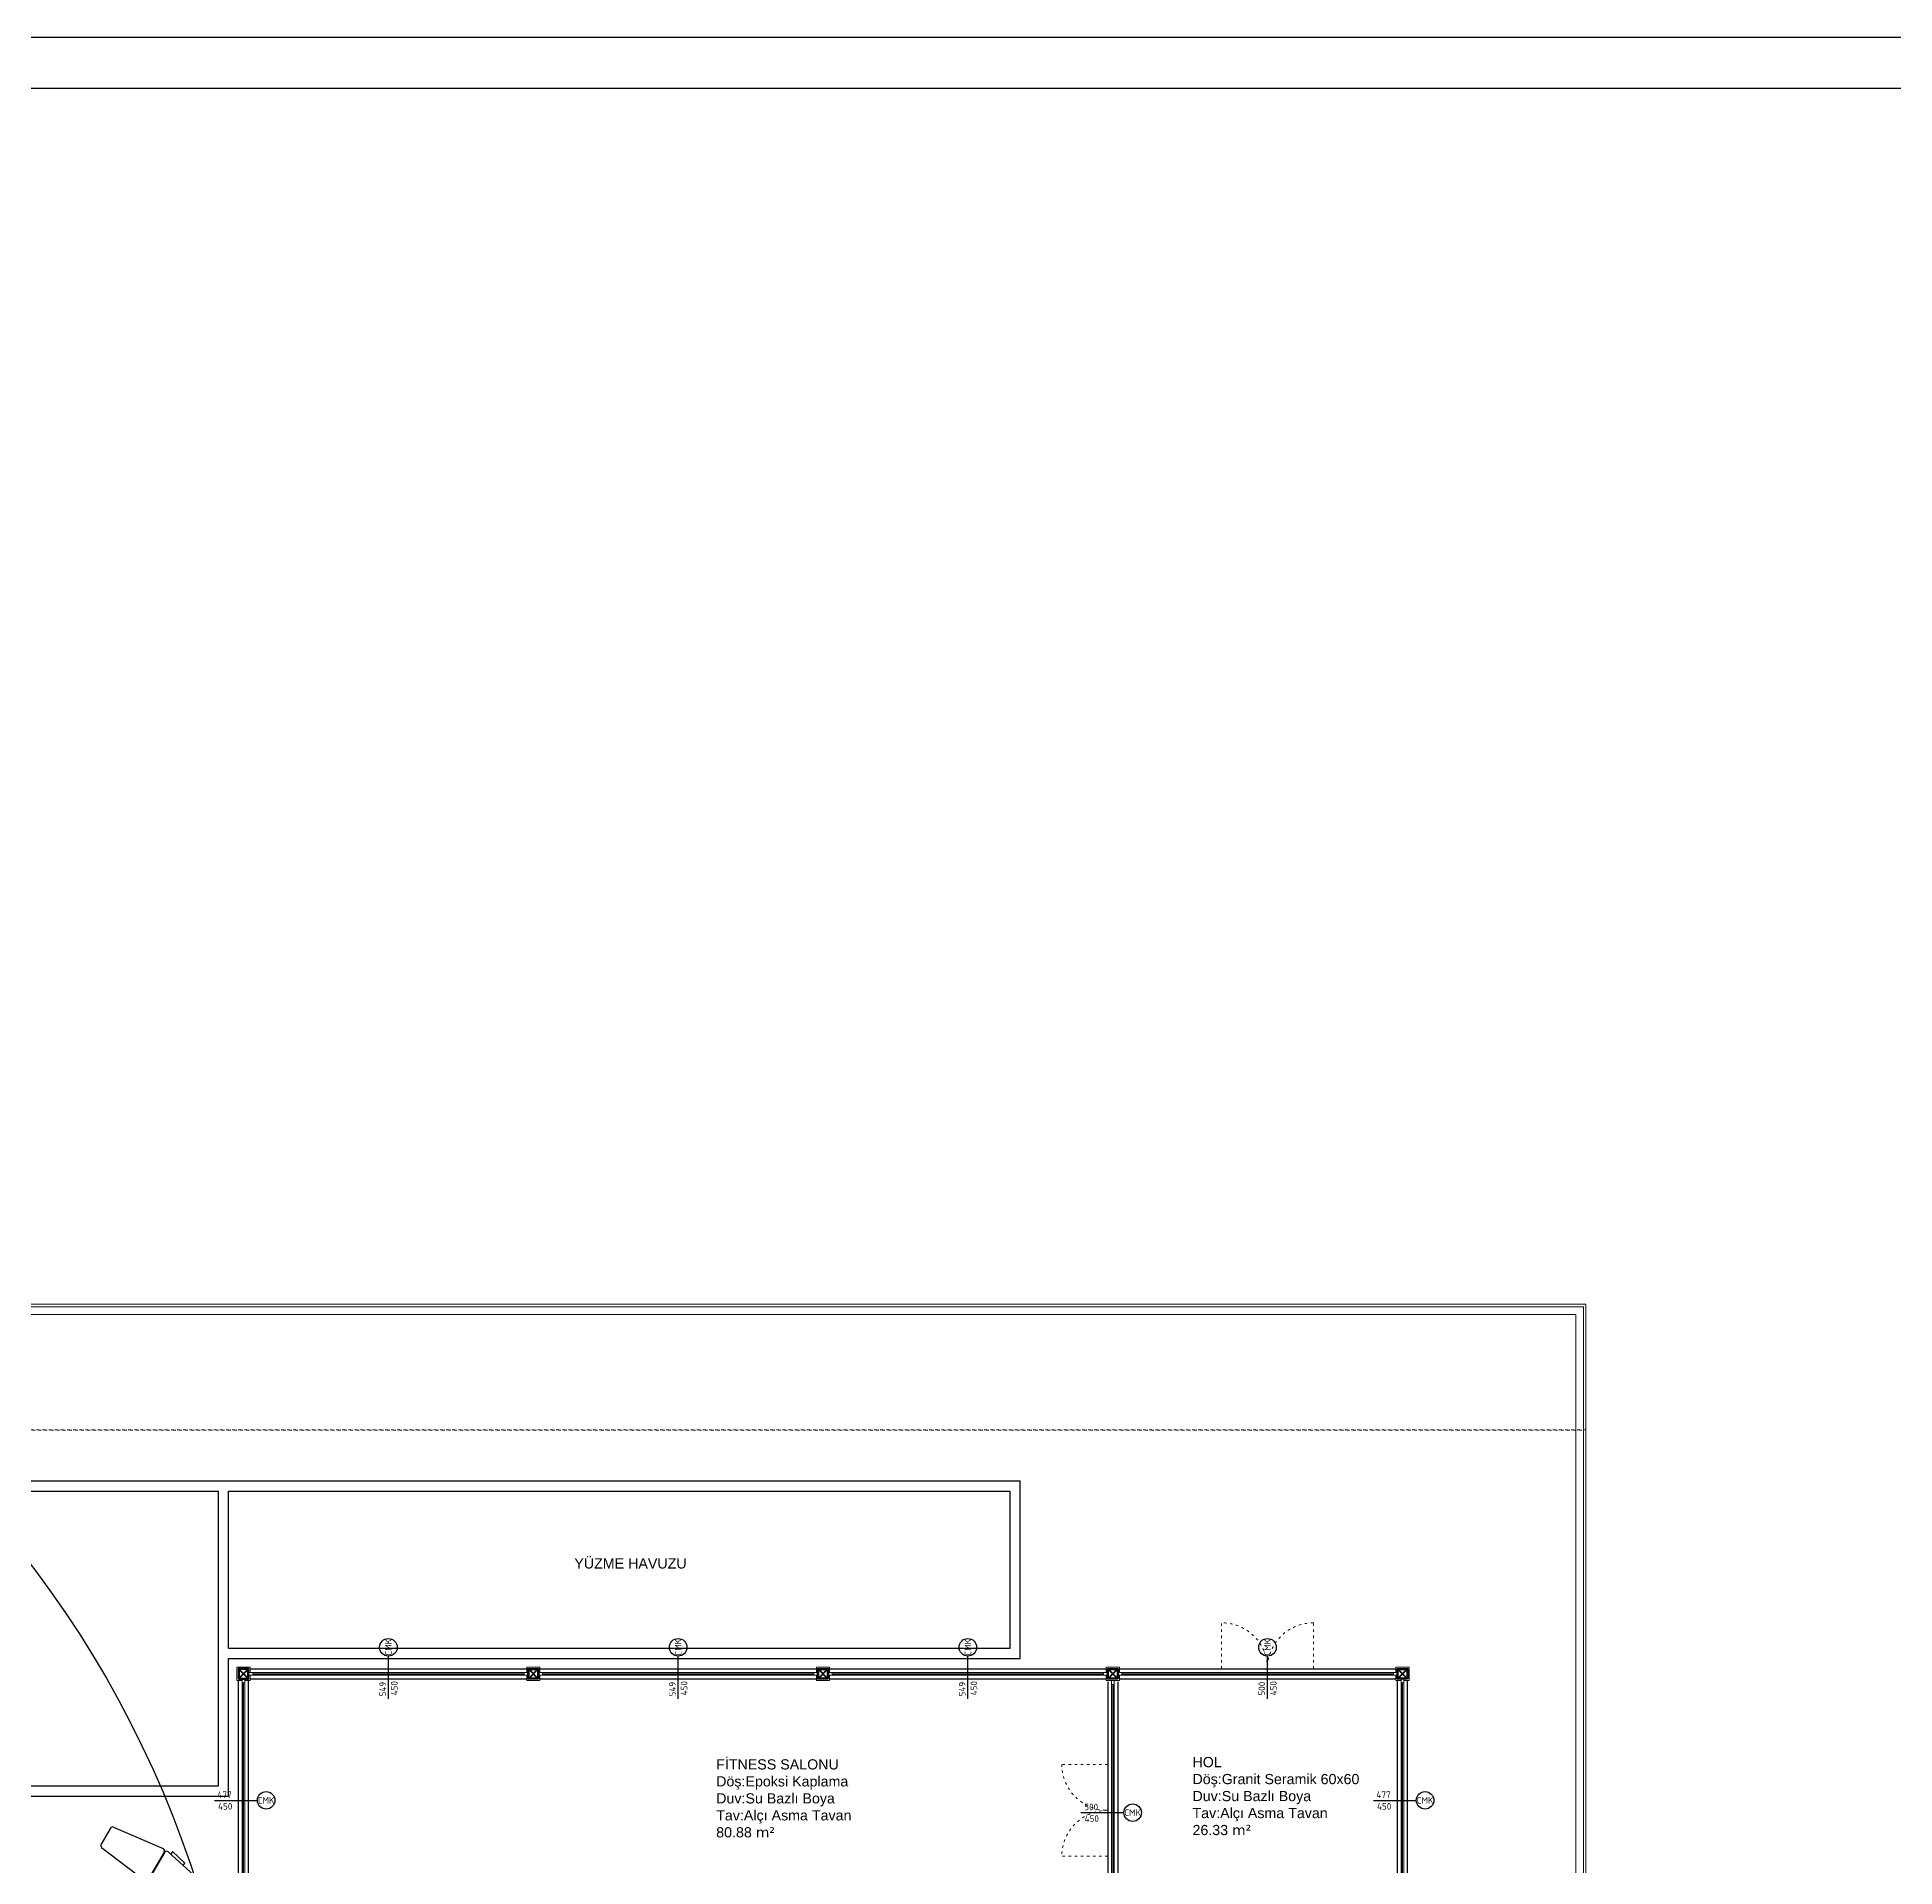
# Model space of a CAD drawing. Header units: millimetres. Extents: x 1443065 to 1517367, y 3763150 to 3779068.
# Drawn here: x 1499114 to 1502760, y 3769558 to 3773150 of the extents above; entities that cross this region are included whole.
import ezdxf
from ezdxf.enums import TextEntityAlignment as Align

# ---------------------------------------------------------------- set-up
doc = ezdxf.new("R2010")
doc.units = ezdxf.units.MM
doc.linetypes.add('ACAD_ISO03W100', pattern=[30, 12, -18])
for name, color, linetype in [('m-DOG_gor', 8, 'Continuous'), ('m-TAR_', 8, 'Continuous'), ('m-TFR_vitrifiye', 1, 'Continuous'), ('m-YAZ_pafta', 7, 'Continuous'), ('m-YAZ_poz', 7, 'Continuous')]:
    doc.layers.add(name, color=color, linetype=linetype)
for name, color, linetype, lineweight in [('MAHAL', 52, 'Continuous', 13), ('MERDIVEN', 4, 'Continuous', 20), ('SIVA', 3, 'Continuous', 9), ('TASIYICI', 170, 'Continuous', 50)]:
    doc.layers.add(name, color=color, linetype=linetype, lineweight=lineweight)
doc.styles.add('mono', font='isocpeur.ttf')
doc.styles.get("Standard").update_dxf_attribs({"font": 'arial.ttf'})

# ---------------------------------------------------------------- blocks, each defined once
blk = doc.blocks.new('m-penpoz')
blk.add_line((0, -1.625), (0, 0))
blk.add_circle((0, 0.332), 0.332)
blk.add_attdef('POZNO', text='', height=0.18).set_placement((0, 0.332), align=Align.MIDDLE)
blk.add_attdef('HEIGHT', text='', height=0.18, rotation=90).set_placement((0.069, -1.625), align=Align.TOP_LEFT)
blk.add_attdef('WIDTH', text='', height=0.18, rotation=90).set_placement((0, -1.625), align=Align.BOTTOM_LEFT)
blk = doc.blocks.new('Masaj Koltuığu')
at = {"layer": 'm-TFR_vitrifiye'}
for p, q in [((-22.5, 188), (-22.5, 206.2)), ((-17.7, 211), (17.7, 211)), ((17.7, 183.3), (-17.7, 183.3)), ((22.5, 206.2), (22.5, 188)), ((-33.1, 160.5), (-40.5, 128.2)), ((-27.2, 160.5), (-33.1, 160.5)), ((27.2, 160.5), (33.1, 160.5)), ((33.1, 160.5), (40.5, 128.2)), ((-40.5, 128.2), (-34.1, 128.2)), ((-23, 4.1), (-36, 109.4)), ((-31.3, 114.9), (31.3, 114.9)), ((-30.8, 115.8), (30.8, 115.8)), ((23, 4.1), (36, 109.4)), ((40.5, 128.2), (34.1, 128.2)), ((-18.3, 0), (18.3, 0))]:
    blk.add_line(p, q, dxfattribs=at)
at = {"layer": 'm-TFR_vitrifiye', "elevation": 0}
blk.add_lwpolyline([(-35.5, 121.6), (-23.3, 178.5, -0.353653), (-18.6, 182.3), (18.6, 182.3, -0.353653), (23.3, 178.5), (35.5, 121.6)], format="xyb", dxfattribs=at)
at = {"layer": 'm-TFR_vitrifiye'}
for centre, start, end in [((-17.7, 206.2), 90, 180), ((-17.7, 188), 180, 270), ((17.7, 206.2), 360, 90), ((17.7, 188), 270, 360), ((-31.3, 110.1), 90, 187.7266), ((-30.8, 120.6), 167.9052, 270), ((30.8, 120.6), 270, 12.0948), ((31.3, 110.1), 352.2734, 90), ((-18.3, 4.8), 187.7266, 270), ((18.3, 4.8), 270, 352.2734)]:
    blk.add_arc(centre, 4.78, start, end, dxfattribs=at)

msp = doc.modelspace()

# ---------------------------------------------------------------- linework, layer by layer
at = {"layer": 'm-DOG_gor', "linetype": 'Continuous'}
for p, q in [((1499508.8, 3769450.1), (1499508.8, 3769924.1)), ((1499518.8, 3769455.1), (1499518.8, 3769919.1)), ((1499528.8, 3769450.1), (1499528.8, 3769924.1)), ((1499531.8, 3769947.1), (1500074.5, 3769947.1)), ((1499531.8, 3769927.1), (1500074.5, 3769927.1)), ((1499536.8, 3769937.1), (1500069.5, 3769937.1)), ((1500100.5, 3769947.1), (1500643.1, 3769947.1)), ((1500100.5, 3769927.1), (1500643.1, 3769927.1)), ((1500105.5, 3769937.1), (1500638.1, 3769937.1)), ((1500669.1, 3769947.1), (1501211.8, 3769947.1)), ((1500669.1, 3769947.1), (1501211.8, 3769947.1)), ((1500669.1, 3769927.1), (1501211.8, 3769927.1)), ((1500669.1, 3769927.1), (1501211.8, 3769927.1)), ((1500674.1, 3769937.1), (1501206.8, 3769937.1)), ((1500674.1, 3769937.1), (1501206.8, 3769937.1)), ((1501214.8, 3769921.1), (1501214.8, 3769450.1)), ((1501224.8, 3769916.1), (1501224.8, 3769455.1)), ((1501234.8, 3769921.1), (1501234.8, 3769450.1)), ((1501237.8, 3769947.1), (1501780.4, 3769947.1)), ((1501237.8, 3769947.1), (1501780.4, 3769947.1)), ((1501237.8, 3769927.1), (1501780.4, 3769927.1)), ((1501237.8, 3769927.1), (1501780.4, 3769927.1)), ((1501242.8, 3769937.1), (1501775.4, 3769937.1)), ((1501242.8, 3769937.1), (1501775.4, 3769937.1)), ((1501783.4, 3769450.1), (1501783.4, 3769924.1)), ((1501783.4, 3769450.1), (1501783.4, 3769924.1)), ((1501793.4, 3769455.1), (1501793.4, 3769919.1)), ((1501793.4, 3769455.1), (1501793.4, 3769919.1)), ((1501803.4, 3769450.1), (1501803.4, 3769924.1)), ((1501803.4, 3769450.1), (1501803.4, 3769924.1))]:
    msp.add_line(p, q, dxfattribs=at)
at = {"layer": 'm-TAR_'}
msp.add_circle((1497458.9, 3768901), 2064.1, dxfattribs=at)
at = {"layer": 'm-TFR_vitrifiye'}
for p, q in [((1497108.8, 3770315.5), (1501043.3, 3770315.5)), ((1501043.3, 3769967.1), (1501043.3, 3770315.5)), ((1497128.8, 3770295.5), (1499469.4, 3770295.5)), ((1499469.4, 3769717.1), (1499469.4, 3770295.5)), ((1499489.4, 3770295.5), (1501023.3, 3770295.5)), ((1499489.4, 3769987.1), (1499489.4, 3770295.5)), ((1501023.3, 3769987.1), (1501023.3, 3770295.5)), ((1499489.4, 3769987.1), (1501023.3, 3769987.1)), ((1499489.4, 3769697.1), (1499489.4, 3769967.1)), ((1499489.4, 3769967.1), (1501043.3, 3769967.1)), ((1497108.8, 3769697.1), (1499489.4, 3769697.1)), ((1497128.8, 3769717.1), (1499469.4, 3769717.1))]:
    msp.add_line(p, q, dxfattribs=at)
at = {"layer": 'm-YAZ_pafta'}
for points in [[(1495343.9, 3773149.7), (1506355.6, 3773149.7), (1506355.6, 3763149.7), (1495343.9, 3763149.7)], [(1495443.9, 3773049.7), (1506255.6, 3773049.7), (1506255.6, 3763249.7), (1495443.9, 3763249.7)]]:
    msp.add_lwpolyline(points, close=True, dxfattribs=at)
at = {"layer": 'MERDIVEN'}
for p, q in [((1501322.4, 3770662.6), (1496908.8, 3770662.6)), ((1496913.8, 3770657.6), (1502148.3, 3770657.5)), ((1496928.8, 3770642.6), (1502133.3, 3770642.5)), ((1501253.5, 3770662.6), (1502153.3, 3770662.6)), ((1502133.3, 3769450.1), (1502133.3, 3770642.5)), ((1502148.3, 3769450.1), (1502148.3, 3770657.5)), ((1502153.3, 3770415.6), (1502153.3, 3770662.6)), ((1502153.3, 3769450.1), (1502153.3, 3770415.5))]:
    msp.add_line(p, q, dxfattribs=at)
at = {"layer": 'MERDIVEN', "linetype": 'ACAD_ISO03W100', "ltscale": 0.4}
for p, q in [((1496908.8, 3770662.6), (1502153.3, 3770662.5)), ((1496908.8, 3770415.6), (1502153.3, 3770415.5)), ((1502153.3, 3770415.6), (1496908.8, 3770415.6)), ((1501438.4, 3769947.1), (1501438.4, 3770037.1)), ((1501438.4, 3769947.1), (1501438.4, 3770037.1)), ((1501618.4, 3769947.1), (1501618.4, 3770037.1)), ((1501618.4, 3769947.1), (1501618.4, 3770037.1)), ((1501214.8, 3769759.1), (1501124.8, 3769759.1)), ((1501214.8, 3769579.1), (1501124.8, 3769579.1))]:
    msp.add_line(p, q, dxfattribs=at)
at = {"layer": 'MERDIVEN'}
for points in [[(1499516.3, 3769927.1), (1499516.3, 3769919.1), (1499521.3, 3769919.1), (1499521.3, 3769927.1)], [(1499516.3, 3769927.1), (1499516.3, 3769919.1), (1499521.3, 3769919.1), (1499521.3, 3769927.1)], [(1499521.3, 3769455.1), (1499516.3, 3769455.1), (1499516.3, 3769919.1), (1499521.3, 3769919.1)], [(1499521.3, 3769455.1), (1499516.3, 3769455.1), (1499516.3, 3769919.1), (1499521.3, 3769919.1)], [(1499536.8, 3769934.6), (1499528.8, 3769934.6), (1499528.8, 3769939.6), (1499536.8, 3769939.6)], [(1499536.8, 3769934.6), (1499528.8, 3769934.6), (1499528.8, 3769939.6), (1499536.8, 3769939.6)], [(1500069.5, 3769939.6), (1499536.8, 3769939.6), (1499536.8, 3769934.6), (1500069.5, 3769934.6)], [(1500077.5, 3769934.6), (1500069.5, 3769934.6), (1500069.5, 3769939.6), (1500077.5, 3769939.6)], [(1500105.5, 3769934.6), (1500097.5, 3769934.6), (1500097.5, 3769939.6), (1500105.5, 3769939.6)], [(1500105.5, 3769934.6), (1500638.1, 3769934.6), (1500638.1, 3769939.6), (1500105.5, 3769939.6)], [(1500646.1, 3769934.6), (1500638.1, 3769934.6), (1500638.1, 3769939.6), (1500646.1, 3769939.6)], [(1500674.1, 3769934.6), (1500666.1, 3769934.6), (1500666.1, 3769939.6), (1500674.1, 3769939.6)], [(1500674.1, 3769934.6), (1501206.8, 3769934.6), (1501206.8, 3769939.6), (1500674.1, 3769939.6)], [(1500674.1, 3769934.6), (1501206.8, 3769934.6), (1501206.8, 3769939.6), (1500674.1, 3769939.6)], [(1501214.8, 3769934.6), (1501206.8, 3769934.6), (1501206.8, 3769939.6), (1501214.8, 3769939.6)], [(1501214.8, 3769934.6), (1501206.8, 3769934.6), (1501206.8, 3769939.6), (1501214.8, 3769939.6)], [(1501227.3, 3769916.1), (1501227.3, 3769924.1), (1501222.3, 3769924.1), (1501222.3, 3769916.1)], [(1501227.3, 3769916.1), (1501227.3, 3769924.1), (1501222.3, 3769924.1), (1501222.3, 3769916.1)], [(1501222.3, 3769455.1), (1501222.3, 3769916.1), (1501227.3, 3769916.1), (1501227.3, 3769455.1)], [(1501242.8, 3769934.6), (1501234.8, 3769934.6), (1501234.8, 3769939.6), (1501242.8, 3769939.6)], [(1501242.8, 3769934.6), (1501234.8, 3769934.6), (1501234.8, 3769939.6), (1501242.8, 3769939.6)], [(1501242.8, 3769934.6), (1501775.4, 3769934.6), (1501775.4, 3769939.6), (1501242.8, 3769939.6)], [(1501242.8, 3769934.6), (1501775.4, 3769934.6), (1501775.4, 3769939.6), (1501242.8, 3769939.6)], [(1501783.4, 3769934.6), (1501775.4, 3769934.6), (1501775.4, 3769939.6), (1501783.4, 3769939.6)], [(1501783.4, 3769934.6), (1501775.4, 3769934.6), (1501775.4, 3769939.6), (1501783.4, 3769939.6)], [(1501795.9, 3769927.1), (1501795.9, 3769919.1), (1501790.9, 3769919.1), (1501790.9, 3769927.1)], [(1501795.9, 3769927.1), (1501795.9, 3769919.1), (1501790.9, 3769919.1), (1501790.9, 3769927.1)], [(1501790.9, 3769455.1), (1501795.9, 3769455.1), (1501795.9, 3769919.1), (1501790.9, 3769919.1)], [(1501790.9, 3769455.1), (1501795.9, 3769455.1), (1501795.9, 3769919.1), (1501790.9, 3769919.1)]]:
    msp.add_lwpolyline(points, close=True, dxfattribs=at)
at = {"layer": 'MERDIVEN', "linetype": 'ACAD_ISO03W100', "ltscale": 0.4}
for centre, start, end in [((1501438.4, 3769947.1), 0, 90), ((1501438.4, 3769947.1), 0, 90), ((1501618.4, 3769947.1), 90, 180), ((1501618.4, 3769947.1), 90, 180), ((1501214.8, 3769759.1), 180, 270), ((1501214.8, 3769579.1), 90, 180)]:
    msp.add_arc(centre, 90, start, end, dxfattribs=at)
at = {"layer": 'SIVA'}
for points in [[(1499531.8, 3769939.6), (1499531.8, 3769950.1), (1499505.8, 3769950.1), (1499505.8, 3769924.1), (1499516.3, 3769924.1)], [(1500074.5, 3769939.6), (1500074.5, 3769950.1), (1500100.5, 3769950.1), (1500100.5, 3769939.6)], [(1500643.1, 3769939.6), (1500643.1, 3769950.1), (1500669.1, 3769950.1), (1500669.1, 3769939.6)], [(1501211.8, 3769939.6), (1501211.8, 3769950.1), (1501237.8, 3769950.1), (1501237.8, 3769939.6)], [(1501211.8, 3769939.6), (1501211.8, 3769950.1), (1501237.8, 3769950.1), (1501237.8, 3769939.6)], [(1501780.4, 3769939.6), (1501780.4, 3769950.1), (1501806.4, 3769950.1), (1501806.4, 3769924.1), (1501795.9, 3769924.1)], [(1501780.4, 3769939.6), (1501780.4, 3769950.1), (1501806.4, 3769950.1), (1501806.4, 3769924.1), (1501795.9, 3769924.1)], [(1499521.3, 3769924.1), (1499531.8, 3769924.1), (1499531.8, 3769934.6)], [(1500100.5, 3769934.6), (1500100.5, 3769924.1), (1500074.5, 3769924.1), (1500074.5, 3769934.6)], [(1500669.1, 3769934.6), (1500669.1, 3769924.1), (1500643.1, 3769924.1), (1500643.1, 3769934.6)], [(1501237.8, 3769934.6), (1501237.8, 3769924.1), (1501211.8, 3769924.1), (1501211.8, 3769934.6)], [(1501237.8, 3769934.6), (1501237.8, 3769924.1), (1501211.8, 3769924.1), (1501211.8, 3769934.6)], [(1501790.9, 3769924.1), (1501780.4, 3769924.1), (1501780.4, 3769934.6)], [(1501790.9, 3769924.1), (1501780.4, 3769924.1), (1501780.4, 3769934.6)]]:
    msp.add_lwpolyline(points, dxfattribs=at)
at = {"layer": 'TASIYICI'}
for p, q in [((1499509.8, 3769946.1), (1499527.8, 3769928.1)), ((1499509.8, 3769928.1), (1499527.8, 3769946.1)), ((1500096.5, 3769946.1), (1500078.5, 3769928.1)), ((1500096.5, 3769928.1), (1500078.5, 3769946.1)), ((1500665.1, 3769946.1), (1500647.1, 3769928.1)), ((1500665.1, 3769928.1), (1500647.1, 3769946.1)), ((1501233.8, 3769946.1), (1501215.8, 3769928.1)), ((1501233.8, 3769928.1), (1501215.8, 3769946.1)), ((1501233.8, 3769946.1), (1501215.8, 3769928.1)), ((1501233.8, 3769928.1), (1501215.8, 3769946.1)), ((1501802.4, 3769946.1), (1501784.4, 3769928.1)), ((1501802.4, 3769928.1), (1501784.4, 3769946.1)), ((1501802.4, 3769946.1), (1501784.4, 3769928.1)), ((1501802.4, 3769928.1), (1501784.4, 3769946.1))]:
    msp.add_line(p, q, dxfattribs=at)
for points in [[(1499508.8, 3769927.1), (1499528.8, 3769927.1), (1499528.8, 3769947.1), (1499508.8, 3769947.1)], [(1499509.8, 3769928.1), (1499527.8, 3769928.1), (1499527.8, 3769946.1), (1499509.8, 3769946.1)], [(1500097.5, 3769927.1), (1500077.5, 3769927.1), (1500077.5, 3769947.1), (1500097.5, 3769947.1)], [(1500096.5, 3769928.1), (1500078.5, 3769928.1), (1500078.5, 3769946.1), (1500096.5, 3769946.1)], [(1500666.1, 3769927.1), (1500646.1, 3769927.1), (1500646.1, 3769947.1), (1500666.1, 3769947.1)], [(1500665.1, 3769928.1), (1500647.1, 3769928.1), (1500647.1, 3769946.1), (1500665.1, 3769946.1)], [(1501234.8, 3769927.1), (1501214.8, 3769927.1), (1501214.8, 3769947.1), (1501234.8, 3769947.1)], [(1501234.8, 3769927.1), (1501214.8, 3769927.1), (1501214.8, 3769947.1), (1501234.8, 3769947.1)], [(1501233.8, 3769928.1), (1501215.8, 3769928.1), (1501215.8, 3769946.1), (1501233.8, 3769946.1)], [(1501233.8, 3769928.1), (1501215.8, 3769928.1), (1501215.8, 3769946.1), (1501233.8, 3769946.1)], [(1501803.4, 3769927.1), (1501783.4, 3769927.1), (1501783.4, 3769947.1), (1501803.4, 3769947.1)], [(1501803.4, 3769927.1), (1501783.4, 3769927.1), (1501783.4, 3769947.1), (1501803.4, 3769947.1)], [(1501802.4, 3769928.1), (1501784.4, 3769928.1), (1501784.4, 3769946.1), (1501802.4, 3769946.1)], [(1501802.4, 3769928.1), (1501784.4, 3769928.1), (1501784.4, 3769946.1), (1501802.4, 3769946.1)]]:
    msp.add_lwpolyline(points, close=True, dxfattribs=at)

# ---------------------------------------------------------------- block references
at = {"layer": 'm-TFR_vitrifiye', "rotation": 239.637669056971}
msp.add_blockref('Masaj Koltuığu', (1499248.3, 3769618.2), dxfattribs=at)
at = {"layer": 'm-YAZ_poz'}
ref = msp.add_blockref('m-penpoz', (1499803.1, 3769971.9), dxfattribs=dict(at, xscale=51.83999999999998, yscale=51.83999999999998, zscale=51.83999999999998, rotation=0.0004505966874108402))
ref.add_attrib('WIDTH', '549', dxfattribs={"layer": '0', "height": 12.96, "rotation": 90, "style": 'mono'}).set_placement((1499802.3, 3769921.4), align=Align.BOTTOM_RIGHT)
ref.add_attrib('HEIGHT', '450', dxfattribs={"layer": '0', "height": 12.96, "rotation": 90, "style": 'mono'}).set_placement((1499825.1, 3769922.8), align=Align.BOTTOM_RIGHT)
ref.add_attrib('POZNO', 'CMK', dxfattribs={"layer": '0', "height": 12.96, "rotation": 90, "style": 'mono'}).set_placement((1499803.1, 3769989.1), align=Align.MIDDLE_CENTER)
ref = msp.add_blockref('m-penpoz', (1500371.8, 3769971.9), dxfattribs=dict(at, xscale=51.83999999999998, yscale=51.83999999999998, zscale=51.83999999999998, rotation=0.0004505966874108402))
ref.add_attrib('WIDTH', '549', dxfattribs={"layer": '0', "height": 12.96, "rotation": 90, "style": 'mono'}).set_placement((1500371, 3769921.4), align=Align.BOTTOM_RIGHT)
ref.add_attrib('HEIGHT', '450', dxfattribs={"layer": '0', "height": 12.96, "rotation": 90, "style": 'mono'}).set_placement((1500393.8, 3769922.8), align=Align.BOTTOM_RIGHT)
ref.add_attrib('POZNO', 'CMK', dxfattribs={"layer": '0', "height": 12.96, "rotation": 90, "style": 'mono'}).set_placement((1500371.8, 3769989.1), align=Align.MIDDLE_CENTER)
ref = msp.add_blockref('m-penpoz', (1500940.4, 3769971.9), dxfattribs=dict(at, xscale=51.83999999999998, yscale=51.83999999999998, zscale=51.83999999999998, rotation=0.0004505966874108402))
ref.add_attrib('WIDTH', '549', dxfattribs={"layer": '0', "height": 12.96, "rotation": 90, "style": 'mono'}).set_placement((1500939.6, 3769921.4), align=Align.BOTTOM_RIGHT)
ref.add_attrib('HEIGHT', '450', dxfattribs={"layer": '0', "height": 12.96, "rotation": 90, "style": 'mono'}).set_placement((1500962.5, 3769922.8), align=Align.BOTTOM_RIGHT)
ref.add_attrib('POZNO', 'CMK', dxfattribs={"layer": '0', "height": 12.96, "rotation": 90, "style": 'mono'}).set_placement((1500940.4, 3769989.1), align=Align.MIDDLE_CENTER)
ref = msp.add_blockref('m-penpoz', (1501528.4, 3769971.9), dxfattribs=dict(at, xscale=51.83999999999998, yscale=51.83999999999998, zscale=51.83999999999998, rotation=0.0004505966874108402))
ref.add_attrib('WIDTH', '500', dxfattribs={"layer": '0', "height": 12.96, "rotation": 90, "style": 'mono'}).set_placement((1501527.6, 3769921.4), align=Align.BOTTOM_RIGHT)
ref.add_attrib('HEIGHT', '450', dxfattribs={"layer": '0', "height": 12.96, "rotation": 90, "style": 'mono'}).set_placement((1501550.4, 3769922.8), align=Align.BOTTOM_RIGHT)
ref.add_attrib('POZNO', 'CMK', dxfattribs={"layer": '0', "height": 12.96, "rotation": 90, "style": 'mono'}).set_placement((1501528.4, 3769989.1), align=Align.MIDDLE_CENTER)
ref = msp.add_blockref('m-penpoz', (1501528.4, 3769971.9), dxfattribs=dict(at, xscale=51.83999999999998, yscale=51.83999999999998, zscale=51.83999999999998, rotation=0.0004505966874108402))
ref.add_attrib('WIDTH', '500', dxfattribs={"layer": '0', "height": 12.96, "rotation": 90, "style": 'mono'}).set_placement((1501527.6, 3769921.4), align=Align.BOTTOM_RIGHT)
ref.add_attrib('HEIGHT', '450', dxfattribs={"layer": '0', "height": 12.96, "rotation": 90, "style": 'mono'}).set_placement((1501550.4, 3769922.8), align=Align.BOTTOM_RIGHT)
ref.add_attrib('POZNO', 'CMK', dxfattribs={"layer": '0', "height": 12.96, "rotation": 90, "style": 'mono'}).set_placement((1501528.4, 3769989.1), align=Align.MIDDLE_CENTER)
ref = msp.add_blockref('m-penpoz', (1499545.9, 3769688.6), dxfattribs=dict(at, xscale=51.83999999999998, yscale=51.83999999999998, zscale=51.83999999999998, rotation=270.0004505966874))
ref.add_attrib('WIDTH', '477', dxfattribs={"layer": '0', "height": 12.96, "style": 'mono'}).set_placement((1499495.4, 3769689.4), align=Align.BOTTOM_RIGHT)
ref.add_attrib('HEIGHT', '450', dxfattribs={"layer": '0', "height": 12.96, "style": 'mono'}).set_placement((1499496.8, 3769666.6), align=Align.BOTTOM_RIGHT)
ref.add_attrib('POZNO', 'CMK', dxfattribs={"layer": '0', "height": 12.96, "style": 'mono'}).set_placement((1499563.1, 3769688.6), align=Align.MIDDLE_CENTER)
ref = msp.add_blockref('m-penpoz', (1501820.5, 3769688.6), dxfattribs=dict(at, xscale=51.83999999999998, yscale=51.83999999999998, zscale=51.83999999999998, rotation=270.0004505966874))
ref.add_attrib('WIDTH', '477', dxfattribs={"layer": '0', "height": 12.96, "style": 'mono'}).set_placement((1501770, 3769689.4), align=Align.BOTTOM_RIGHT)
ref.add_attrib('HEIGHT', '450', dxfattribs={"layer": '0', "height": 12.96, "style": 'mono'}).set_placement((1501771.4, 3769666.6), align=Align.BOTTOM_RIGHT)
ref.add_attrib('POZNO', 'CMK', dxfattribs={"layer": '0', "height": 12.96, "style": 'mono'}).set_placement((1501837.7, 3769688.6), align=Align.MIDDLE_CENTER)
ref = msp.add_blockref('m-penpoz', (1501820.5, 3769688.6), dxfattribs=dict(at, xscale=51.83999999999998, yscale=51.83999999999998, zscale=51.83999999999998, rotation=270.0004505966874))
ref.add_attrib('WIDTH', '477', dxfattribs={"layer": '0', "height": 12.96, "style": 'mono'}).set_placement((1501770, 3769689.4), align=Align.BOTTOM_RIGHT)
ref.add_attrib('HEIGHT', '450', dxfattribs={"layer": '0', "height": 12.96, "style": 'mono'}).set_placement((1501771.4, 3769666.6), align=Align.BOTTOM_RIGHT)
ref.add_attrib('POZNO', 'CMK', dxfattribs={"layer": '0', "height": 12.96, "style": 'mono'}).set_placement((1501837.7, 3769688.6), align=Align.MIDDLE_CENTER)
ref = msp.add_blockref('m-penpoz', (1501246.6, 3769664.5), dxfattribs=dict(at, xscale=51.83999999999998, yscale=51.83999999999998, zscale=51.83999999999998, rotation=270.0004505966874))
ref.add_attrib('WIDTH', '500', dxfattribs={"layer": '0', "height": 12.96, "style": 'mono'}).set_placement((1501196, 3769665.2), align=Align.BOTTOM_RIGHT)
ref.add_attrib('HEIGHT', '450', dxfattribs={"layer": '0', "height": 12.96, "style": 'mono'}).set_placement((1501197.5, 3769642.4), align=Align.BOTTOM_RIGHT)
ref.add_attrib('POZNO', 'CMK', dxfattribs={"layer": '0', "height": 12.96, "style": 'mono'}).set_placement((1501263.8, 3769664.5), align=Align.MIDDLE_CENTER)
ref = msp.add_blockref('m-penpoz', (1501246.6, 3769664.5), dxfattribs=dict(at, xscale=51.83999999999998, yscale=51.83999999999998, zscale=51.83999999999998, rotation=270.0004505966874))
ref.add_attrib('WIDTH', '500', dxfattribs={"layer": '0', "height": 12.96, "style": 'mono'}).set_placement((1501196, 3769665.2), align=Align.BOTTOM_RIGHT)
ref.add_attrib('HEIGHT', '450', dxfattribs={"layer": '0', "height": 12.96, "style": 'mono'}).set_placement((1501197.5, 3769642.4), align=Align.BOTTOM_RIGHT)
ref.add_attrib('POZNO', 'CMK', dxfattribs={"layer": '0', "height": 12.96, "style": 'mono'}).set_placement((1501263.8, 3769664.5), align=Align.MIDDLE_CENTER)

# ---------------------------------------------------------------- texts
at = {"layer": 'MAHAL', "char_height": 20, "attachment_point": 7}
for s, insert, width in [('{\\f@Arial Unicode MS|b0|i0|c162|p34;YÜZME HAVUZU}', (1500168, 3770143.4), 1288.612), ('{\\f@Arial Unicode MS|b0|i0|c162|p34;FİTNESS SALONU\\PDöş:Epoksi Kaplama\\PDuv:Su Bazlı Boya\\PTav:Alçı Asma Tavan\\P80.88 \\fVerdana|b0|i0|c162|p34;m²}', (1500446.4, 3769615.6), 398.172), ('{\\f@Arial Unicode MS|b0|i0|c162|p34;HOL\\PDöş:Granit Seramik 60x60\\PDuv:Su Bazlı Boya\\PTav:Alçı Asma Tavan\\P26.33 \\fVerdana|b0|i0|c162|p34;m²}', (1501381.2, 3769620.1), 372.187)]:
    msp.add_mtext(s, dxfattribs=dict(at, insert=insert, width=width))

doc.saveas('drawing.dxf')
